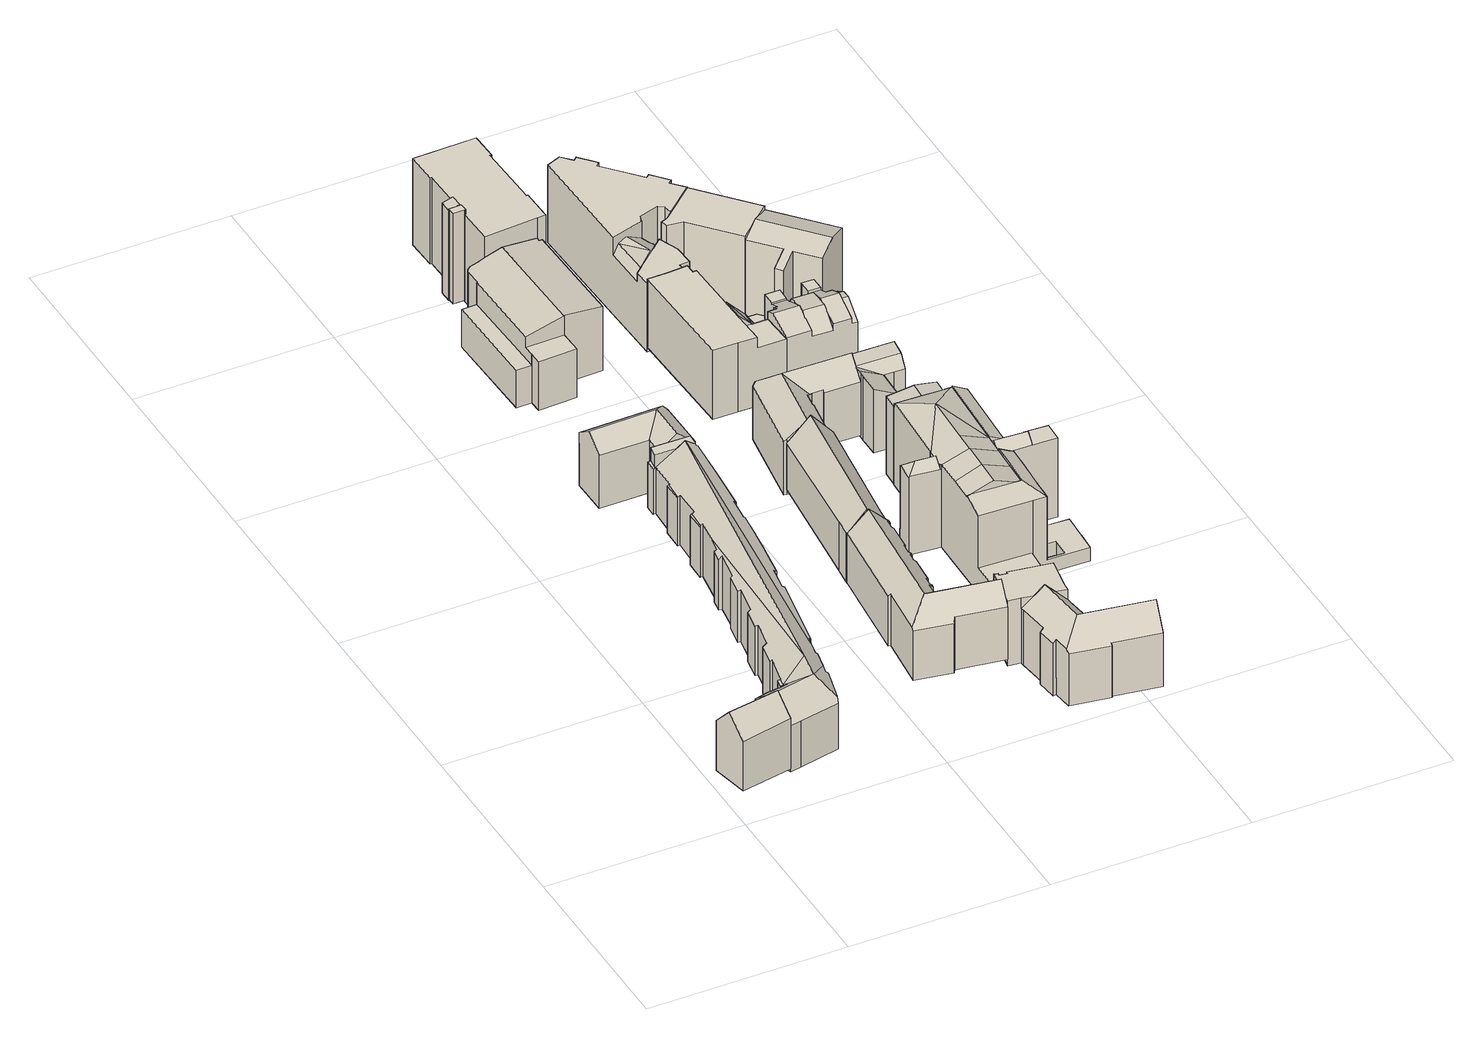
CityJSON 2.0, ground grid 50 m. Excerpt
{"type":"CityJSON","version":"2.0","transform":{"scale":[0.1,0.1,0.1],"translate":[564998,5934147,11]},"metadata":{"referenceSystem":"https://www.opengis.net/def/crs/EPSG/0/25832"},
"CityObjects":{
"building1":{"type":"Building","attributes":{"Gemeindeschluessel":"02100107","Geometrietyp2DReferenz":"3000","measuredHeight":19.01,"function":"31001_1010","roofType":"3100","storeysAboveGround":4},"address":[{"Country":"Germany","Locality":"Hamburg","ThoroughfareName":"Rademachergang","ThoroughfareNumber":"16"}],"geometry":[{"type":"Solid","lod":"2","boundaries":[[[[0,1,2,3]],[[4,3,2,5]],[[6,4,5,7]],[[0,3,4,6,8]],[[8,6,7,9]],[[7,5,2,1,9]],[[8,9,1,0]]]]}]},
"building2":{"type":"Building","attributes":{"Gemeindeschluessel":"02100107","Geometrietyp2DReferenz":"3000","measuredHeight":17.8,"function":"31001_1010","roofType":"3100","storeysAboveGround":4},"address":[{"Country":"Germany","Locality":"Hamburg","ThoroughfareName":"Breiter Gang","ThoroughfareNumber":"13"}],"geometry":[{"type":"Solid","lod":"2","boundaries":[[[[10,11,12]],[[11,13,14,15,16,17,18,19,20,21,22,23,24,25,26,27,28,29,30,31,12]],[[32,33,34,35,10]],[[36,37,38,39]],[[40,41,42,43]],[[44,45,46,47,48,49,50]],[[12,31,51,52]],[[53,54,55,56,57]],[[58,59,60,61]],[[61,60,62,63]],[[63,62,64,65]],[[65,64,66,67]],[[68,69,59,58]],[[70,71,72,73]],[[74,30,29,75]],[[75,29,28,76]],[[76,28,27,77]],[[77,27,26,78]],[[78,26,25,79]],[[79,25,24,80]],[[80,24,23,81]],[[81,23,22,82]],[[82,22,21,83]],[[83,21,20,84]],[[84,20,19,85]],[[85,19,18,86]],[[86,18,17,87]],[[87,17,16,88]],[[88,16,15,89]],[[89,15,14,90]],[[91,34,33,92]],[[93,94,95,96]],[[97,98,99,100]],[[101,39,38,102]],[[103,43,42,104]],[[54,49,48,55]],[[105,47,46,106]],[[107,45,44]],[[50,49,54]],[[108,109,110,111]],[[111,110,112,113]],[[113,112,114,115]],[[115,114,116,117]],[[117,116,118,119]],[[119,118,120,121]],[[121,120,122,123]],[[123,122,124,125]],[[125,124,126,127]],[[127,126,128,129]],[[129,128,130,131]],[[131,130,132,133]],[[133,132,134,135]],[[135,134,136,137]],[[137,136,138,139]],[[140,57,56,141]],[[10,12,52,142,72,71,143,66,64,62,60,59,69,144]],[[145,146,147,35,34,91]],[[148,145,91,92,149,150,151,68,58,61,63,65,67,152,70,73,153,154,74,75,76,77,78,79,80,81,82,83,84,85,86,87,88,89,90,155,101,102,93,96,103,104,97,100,140,141,105,106,108,111,113,115,117,119,121,123,125,127,129,131,133,135,137,139]],[[156,157,32,10,144,158]],[[159,155,90,14,13]],[[160,161,148,139,138]],[[108,106,46,45,107,109]],[[105,141,56,55,48,47]],[[145,148,161,146]],[[44,50,162]],[[140,100,99,53,57]],[[97,104,42,41,98]],[[103,96,95,40,43]],[[93,102,38,37,94]],[[101,155,159,36,39]],[[74,154,51,31,30]],[[154,153,142,52,51]],[[153,73,72,142]],[[149,92,33,32,157]],[[70,152,143,71]],[[157,156,150,149]],[[156,158,151,150]],[[68,151,158,144,69]],[[152,67,66,143]],[[160,138,136,134,132,130,128,126,124,122,120,118,116,114,112,110,109,107,44,162]],[[159,13,11,162,50,54,53,99,98,41,40,95,94,37,36]],[[35,147,146,161,160,162,11,10]]]]}]},
"building3":{"type":"Building","attributes":{"Gemeindeschluessel":"02100107","Geometrietyp2DReferenz":"3000","measuredHeight":18.24,"function":"31001_1010","roofType":"3100","storeysAboveGround":4},"address":[{"Country":"Germany","Locality":"Hamburg","ThoroughfareName":"Neustädter Straße","ThoroughfareNumber":"49"}],"geometry":[{"type":"Solid","lod":"2","boundaries":[[[[163,164,165,166,167,168,169]],[[170,165,164,171,172]],[[173,174,163,169,175]],[[175,169,168,176]],[[171,164,163,174]],[[168,167,177,178,176]],[[166,165,170,179,180]],[[177,167,166,180]],[[173,175,176,178,181]],[[173,181,172,171,174]],[[179,170,172,181]],[[179,181,178,177,180]]]]}]},
"building4":{"type":"Building","attributes":{"Gemeindeschluessel":"02100107","Geometrietyp2DReferenz":"3000","measuredHeight":18.97,"function":"31001_1010","roofType":"3100","storeysAboveGround":4},"address":[{"Country":"Germany","Locality":"Hamburg","ThoroughfareName":"Breiter Gang","ThoroughfareNumber":"2"}],"geometry":[{"type":"Solid","lod":"2","boundaries":[[[[182,183,184,185]],[[186,187,188,189,190,191,192,193,194,195]],[[196,197,195,198,199,200]],[[186,195,197,201,202,182,185]],[[183,182,202,203]],[[203,202,201,204]],[[205,200,199,206]],[[207,196,200,205]],[[208,209,210,211]],[[211,210,212,213]],[[213,212,214,215]],[[215,214,216,217]],[[217,216,218,219]],[[219,218,220,221]],[[221,220,222,223]],[[223,222,224,225]],[[225,224,226,227]],[[227,226,228,229]],[[229,228,230,231]],[[231,230,232,233]],[[233,232,234,235]],[[235,234,236,237]],[[237,236,238,239]],[[240,193,192,241]],[[241,192,191,242]],[[242,191,190,243]],[[243,190,189,244]],[[244,189,188,245]],[[245,188,187,246]],[[247,248,249,250]],[[184,183,203,204,207,205,206,208,211,213,215,217,219,221,223,225,227,229,231,233,235,237,239,247,250,251,252,240,241,242,243,244,245,246]],[[253,249,248,238,236,234,232,230,228,226,224,222,220,218,216,214,212,210,209,198,195,194,254]],[[196,207,204,201,197]],[[193,240,252,254,194]],[[184,246,187,186,185]],[[249,253,251,250]],[[238,248,247,239]],[[253,254,252,251]],[[208,206,199,198,209]]]]}]},
"building5":{"type":"Building","attributes":{"Geometrietyp2DReferenz":"3000","Gemeindeschluessel":"02100107","measuredHeight":18.89,"function":"31001_3210","roofType":"1000","storeysAboveGround":3},"address":[{"Country":"Germany","Locality":"Hamburg","ThoroughfareName":"Neustädter Straße"}],"geometry":[{"type":"Solid","lod":"2","boundaries":[[[[255,256,257,258]],[[258,257,259,260]],[[260,259,261,262]],[[262,261,263,264]],[[265,266,256,255]],[[267,268,269,270]],[[271,272,273,274]],[[274,273,275,276]],[[277,278,279,280]],[[281,282,283,284,285]],[[284,283,278,277]],[[286,287,267,270,288]],[[289,290,291,292,293,265,255,258,260,262,264,271,274,276,281,285]],[[294,295,296,297]],[[294,297,293,292]],[[298,296,295,288,270,269]],[[289,285,284,268,267,287]],[[282,281,276,275]],[[290,289,287,286]],[[291,290,286,288]],[[265,293,297,296,298,266]],[[271,264,263,280,279,272]],[[292,291,288,295,294]],[[282,275,273,272,279,278,283]],[[298,269,268,284,277,280,263,261,259,257,256,266]]]]}]},
"building6":{"type":"Building","attributes":{"Gemeindeschluessel":"02100107","Geometrietyp2DReferenz":"3000","measuredHeight":24.93,"function":"31001_2460","roofType":"1000","storeysAboveGround":1},"address":[{"Country":"Germany","Locality":"Hamburg","ThoroughfareName":"Bäckerbreitergang"}],"geometry":[{"type":"Solid","lod":"2","boundaries":[[[[299,300,301,302,303]],[[304,305,306,307,308]],[[308,307,300,299]],[[307,306,301,300]],[[306,305,302,301]],[[305,304,303,302]],[[304,308,299,303]]]]}]},
"building7":{"type":"Building","attributes":{"Gemeindeschluessel":"02100107","Geometrietyp2DReferenz":"3000","measuredHeight":19.14,"function":"31001_1010","roofType":"3100","storeysAboveGround":4},"address":[{"Country":"Germany","Locality":"Hamburg","ThoroughfareName":"Breiter Gang","ThoroughfareNumber":"14"}],"geometry":[{"type":"Solid","lod":"2","boundaries":[[[[309,310,311,312]],[[313,314,315,316]],[[316,315,317,318]],[[318,317,319,320]],[[321,309,312,322,313,316,318,320]],[[323,324,311,310,325,326]],[[314,313,322,324,323]],[[326,325,321,320,319]],[[311,324,322,312]],[[325,310,309,321]],[[326,319,317,315,314,323]]]]}]},
"building8":{"type":"Building","attributes":{"Gemeindeschluessel":"02100107","Geometrietyp2DReferenz":"3000","measuredHeight":20.5,"function":"31001_1010","roofType":"3100","storeysAboveGround":4},"address":[{"Country":"Germany","Locality":"Hamburg","ThoroughfareName":"Rademachergang","ThoroughfareNumber":"6"}],"geometry":[{"type":"Solid","lod":"2","boundaries":[[[[327,328,329,330]],[[331,332,333,334,335]],[[336,337,338,339]],[[340,341,342]],[[343,337,336,344,345]],[[346,347,348,349]],[[349,348,350,351]],[[351,350,352,353]],[[353,352,354,355]],[[356,357,340]],[[341,345,344]],[[358,359,339,338]],[[331,335,360,361]],[[361,360,359,358]],[[328,327,362,363]],[[363,362,333,332]],[[364,365,366,367]],[[367,366,368,369]],[[329,328,363,332,331,361,358,338,337,343,370,346,349,351,353,355,371,372,373,374,364,367,369]],[[345,341,340,357,375,376,354,352,350,348,347,377]],[[365,364,374,378,379]],[[329,369,368,380,330]],[[378,374,373,381]],[[373,372,375,357,356,381]],[[376,375,372,371]],[[354,376,371,355]],[[345,377,370,343]],[[377,347,346,370]],[[380,368,366,365,379,382]],[[382,379,378,381,356,340,342]],[[380,382,334,333,362,327,330]],[[382,342,341,344,336,339,359,360,335,334]]]]}]},
"building9":{"type":"Building","attributes":{"Gemeindeschluessel":"02100107","Geometrietyp2DReferenz":"3000","measuredHeight":25.6,"function":"31001_2010","roofType":"1000","storeysAboveGround":6},"address":[{"Country":"Germany","Locality":"Hamburg","ThoroughfareName":"Bäckerbreitergang","ThoroughfareNumber":"73"}],"geometry":[{"type":"Solid","lod":"2","boundaries":[[[[383,384,385,386]],[[386,385,387,388]],[[388,387,389,390]],[[391,392,393,394]],[[395,396,397,398]],[[399,400,401,402]],[[402,401,403,404]],[[405,406,407,408]],[[408,407,396,395]],[[405,408,395,398,409,410,411,412,391,394,413,414,383,386,388,390,399,402,404]],[[415,416,417,418]],[[419,417,416,420]],[[410,415,418,411]],[[414,421,384,383]],[[393,392,422,419,420,423,397,396,407,406,403,401,400,389,387,385,384,421,424]],[[389,400,399,390]],[[393,424,413,394]],[[403,406,405,404]],[[397,423,409,398]],[[422,392,391,412]],[[424,421,414,413]],[[410,409,423,420,416,415]],[[412,411,418,417,419,422]]]]}]},
"building10":{"type":"Building","attributes":{"Gemeindeschluessel":"02100107","Geometrietyp2DReferenz":"3000","measuredHeight":19.23,"function":"31001_1100","roofType":"3100","storeysAboveGround":4},"address":[{"Country":"Germany","Locality":"Hamburg","ThoroughfareName":"Breiter Gang","ThoroughfareNumber":"16"}],"geometry":[{"type":"Solid","lod":"2","boundaries":[[[[425,426,427,428]],[[429,430,431,432]],[[432,431,433,434]],[[434,433,435,436]],[[437,438,439,440]],[[440,439,441,442]],[[437,440,442,443,429,432,434,436,425,428,444,445,446]],[[430,429,443,447,448]],[[437,446,449,450,438]],[[447,443,442,441]],[[449,446,445,451]],[[445,444,452,453,451]],[[425,436,435,454,426]],[[452,444,428,427]],[[455,448,447,441,439,438,450]],[[454,435,433,431,430,448,455]],[[455,450,449,451,453]],[[454,455,453,452,427,426]]]]}]},
"building11":{"type":"Building","attributes":{"Gemeindeschluessel":"02100107","Geometrietyp2DReferenz":"3000","measuredHeight":19.4,"function":"31001_1010","roofType":"1000","storeysAboveGround":5},"address":[{"Country":"Germany","Locality":"Hamburg","ThoroughfareName":"Neustädter Straße","ThoroughfareNumber":"56"}],"geometry":[{"type":"Solid","lod":"2","boundaries":[[[[456,457,458]],[[457,459,460,458]],[[461,462,463,459,457]],[[461,464,465,462]],[[466,467,468,469]],[[469,468,470,471]],[[471,470,472,473]],[[473,472,474,475]],[[475,474,476,477]],[[477,476,478,479]],[[480,481,482,483]],[[484,485,486,487]],[[457,456,481,480]],[[481,456,458,488]],[[484,487,466,469,471,473,475,477,479,489,490,491,492,493]],[[486,485,482,481,488,478,476,474,472,470,468,467]],[[486,467,466,487]],[[490,489,488,458,460]],[[483,482,485,484,493,494]],[[493,492,465,464,495,494]],[[492,491,463,462,465]],[[495,464,461,457]],[[491,490,460,459,463]],[[478,488,489,479]],[[495,457,480,483,494]]]]}]},
"building12":{"type":"Building","attributes":{"Gemeindeschluessel":"02100107","Geometrietyp2DReferenz":"3000","measuredHeight":25.43,"function":"31001_1020","roofType":"3100","storeysAboveGround":4},"address":[{"Country":"Germany","Locality":"Hamburg","ThoroughfareName":"Neustädter Straße","ThoroughfareNumber":"31a"}],"geometry":[{"type":"Solid","lod":"2","boundaries":[[[[496,497,498,499,500]],[[499,498,501,502,503,504]],[[505,506,507,508]],[[509,510,511,512,513]],[[511,514,515,512]],[[516,517,518,519,520]],[[516,521,522,523,524,525,517]],[[526,527,528,511,510]],[[528,529,514,511]],[[529,530,531,532,533,534,514]],[[533,516,534]],[[533,535,521,516]],[[536,537,538,539,540]],[[541,542,543,544,545]],[[546,547,548,549]],[[550,551,552,553,554,555,556]],[[557,558,559,560,561]],[[562,563,564,565]],[[566,567,568,569]],[[565,503,502,562]],[[568,506,505,569]],[[513,570,509]],[[526,571,527]],[[496,572,497]],[[573,574,575,576]],[[577,533,532]],[[530,529,578]],[[579,580,581,582]],[[583,584,585,586]],[[578,529,587,588]],[[589,590,588]],[[533,545,544,535]],[[548,543,542,549]],[[541,545,533,577]],[[591,592,593,594]],[[595,556,555]],[[553,552,596]],[[546,561,560,547]],[[597,598,599,600]],[[601,602,603,604,572,496,500,605,606]],[[605,607,504,503,565,564,608,609,610,611,606]],[[612,613,614,615,616,586,585,617,618]],[[521,535,544,543,548,547,560,559,619,620,621,622,623,624,522]],[[508,507,625,570,513,512,515,604,603,626,627,628,629,630]],[[616,615,631,632,633,634,635,636,637,638,593,592,583,586]],[[639,640,641,642,643,644,645,646,647,648,649,650,651,614,613,612,618,652,653,630,629,628,627,626,603,602,601,606,611,610,609,608,654,655,656,657,573,576,658,597,600,659,660,661,624,623,622,621,620,619],[662,663,579,582,591,594]],[[585,584,581,580,664,665,666,667,668,589,588,587,669,571]],[[518,517,525,670,574,573,657,656,655]],[[539,538,537,661,660,659,600,599]],[[647,646,645,644,671,590,589,668,667]],[[666,635,634,633,649,648,647,667]],[[663,662,594,593,638,637,664,580,579]],[[584,583,592,591,582,581]],[[643,642,641,550,556,595,672,671,644]],[[673,596,552,551,557,561,546,549,542,541]],[[614,651,650,649,633,632,631,615]],[[641,640,639,619,559,558,557,551,550]],[[555,554,553,674]],[[675,532,531,530]],[[637,636,635,666,665,664]],[[571,669,587,529,528,527]],[[567,566,652,618,617]],[[575,676,598,597,658,576]],[[624,661,537,536,523,522]],[[524,523,536,540,670,525]],[[563,519,518,655,654,608,564]],[[502,501,520,519,563,562]],[[677,526,510,509]],[[506,568,567,617,678,625,507]],[[653,652,566,569,505,508,630]],[[497,679,501,498]],[[680,674,553,596,673,541,577,532,675]],[[588,590,671,672,595,555,674,680,675,530,578]],[[540,539,599,598,676,575,574,670]],[[604,515,514,534,516,520,501,679,497,572]],[[678,617,585,571,526,677,509,570,625]],[[500,499,504,607,605]]]]}]},
"building13":{"type":"Building","attributes":{"Gemeindeschluessel":"02100107","Geometrietyp2DReferenz":"3000","measuredHeight":21.41,"function":"31001_1120","roofType":"1000","storeysAboveGround":4},"address":[{"Country":"Germany","Locality":"Hamburg","ThoroughfareName":"Bäckerbreitergang","ThoroughfareNumber":"6"}],"geometry":[{"type":"Solid","lod":"2","boundaries":[[[[681,682,683,684]],[[685,686,683]],[[687,688,689]],[[690,691,692,693]],[[693,692,694,695]],[[695,694,696,697]],[[697,696,698,699]],[[699,698,700,701]],[[702,703,704,705]],[[705,704,706,707]],[[707,706,708,709]],[[709,708,710,711]],[[712,713,714,715]],[[715,714,716,717]],[[717,716,718,719]],[[719,718,720,721]],[[722,723,724,725]],[[726,727,728,729,724,723,730,720,718,716,714,713,700,698,696,694,692,691]],[[731,732,733,734,689,688,735]],[[711,710,736,681,684,726,691,690]],[[737,722,725,738,739,740,741,733,732,742,702,705,707,709,711,690,693,695,697,699,701,712,715,717,719,721]],[[727,726,684,683,686,743]],[[742,732,731,744,745,746]],[[722,737,730,723]],[[737,721,720,730]],[[734,733,741,747]],[[747,741,740,748]],[[749,685,750]],[[703,702,742,746]],[[745,744,751,752]],[[752,751,735,688,687,749]],[[750,682,681,736]],[[740,739,728,727,743,748]],[[739,738,729,728]],[[738,725,724,729]],[[712,701,700,713]],[[751,744,731,735]],[[747,748,743,686,685,749,687,689,734]],[[682,750,685,683]],[[750,736,710,708,706,704,703,746,745,752,749]]]]}]},
"building14":{"type":"Building","attributes":{"Gemeindeschluessel":"02100107","Geometrietyp2DReferenz":"3000","measuredHeight":17.73,"function":"31001_1010","roofType":"3100","storeysAboveGround":4},"address":[{"Country":"Germany","Locality":"Hamburg","ThoroughfareName":"Neustädter Straße","ThoroughfareNumber":"43"}],"geometry":[{"type":"Solid","lod":"2","boundaries":[[[[753,754,755]],[[756,757,758,759]],[[759,758,760,761]],[[762,763,764,765]],[[761,760,755,754,766,767,768]],[[762,765,769,770,756,759,761,768,771]],[[772,770,769,773,753]],[[762,771,774,775,776,763]],[[774,771,768,767]],[[773,769,765,764]],[[757,756,770,772]],[[775,774,767,766]],[[776,775,766,754]],[[776,754,753,773,764,763]],[[757,772,753,755,760,758]]]]}]},
"building15":{"type":"Building","attributes":{"Gemeindeschluessel":"02100107","Geometrietyp2DReferenz":"3000","measuredHeight":22.54,"function":"31001_1120","roofType":"3100","storeysAboveGround":5},"address":[{"Country":"Germany","Locality":"Hamburg","ThoroughfareName":"Neustädter Straße","ThoroughfareNumber":"44"}],"geometry":[{"type":"Solid","lod":"2","boundaries":[[[[777,778,779]],[[780,781,782]],[[783,784,785,786]],[[787,788,789,790]],[[791,792,793,794]],[[795,796,797,798]],[[799,800,801,802,803,804]],[[805,806,807,808,809,802,801,810]],[[806,780,782,811,812,807]],[[813,814,815,810,800,816,778,777]],[[817,785,784,787,790,818,781,780,805,815,814]],[[819,789,788,820]],[[821,822,823,777,779]],[[813,823,822,824,825]],[[824,793,792,826,825]],[[827,828,829,830]],[[830,829,831,832]],[[811,833,812]],[[803,834,804]],[[835,797,796,836]],[[837,795,798,838]],[[799,816,800]],[[839,821,779,778,816,799,804,834,840,841]],[[839,841,842,827,830,832,835,836,843,844,845,846,783,786,791,794]],[[844,843,847,833,811,782,781,818]],[[813,825,826,817,814]],[[839,794,793,824,822,821]],[[813,777,823]],[[846,845,819,820]],[[791,786,785,817,826,792]],[[783,846,820,788,787,784]],[[845,844,818,790,789,819]],[[805,810,815]],[[805,780,806]],[[808,807,812]],[[800,810,801]],[[803,802,809]],[[809,808,848]],[[843,836,796,795,837,847]],[[835,832,831,838,798,797]],[[842,841,840,849,850]],[[828,827,842,850]],[[849,840,834,803,809,848]],[[849,848,808,812,833,847,837,838,831,829,828,850]]]]}]},
"building16":{"type":"Building","attributes":{"Gemeindeschluessel":"02100107","Geometrietyp2DReferenz":"3000","measuredHeight":6.67,"function":"31001_1010","roofType":"1000","storeysAboveGround":1},"address":[{"Country":"Germany","Locality":"Hamburg","ThoroughfareName":"Kaiser-Wilhelm-Straße"}],"geometry":[{"type":"Solid","lod":"2","boundaries":[[[[851,852,853,854]],[[854,853,855,856]],[[856,855,857,858]],[[858,857,859,860]],[[860,859,861,862]],[[863,864,865,866]],[[867,868,869,870]],[[871,872,868,867]],[[862,861,864,863]],[[866,865,872,871]],[[852,851,870,869]],[[870,851,854,856,858,860,862,863,866,871,867]],[[852,869,868,872,865,864,861,859,857,855,853]]]]}]},
"building17":{"type":"Building","attributes":{"Gemeindeschluessel":"02100107","Geometrietyp2DReferenz":"3000","measuredHeight":22.33,"function":"31001_1120","roofType":"1000","storeysAboveGround":4},"address":[{"Country":"Germany","Locality":"Hamburg","ThoroughfareName":"Kaiser-Wilhelm-Straße","ThoroughfareNumber":"67"}],"geometry":[{"type":"Solid","lod":"2","boundaries":[[[[873,874,875,876]],[[876,875,877,878]],[[878,877,879,880]],[[880,879,881,882]],[[883,884,885,886]],[[886,885,874,873]],[[887,888,884,883]],[[882,881,888,887]],[[882,887,883,886,873,876,878,880]],[[888,881,879,877,875,874,885,884]]]]}]},
"building18":{"type":"Building","attributes":{"Gemeindeschluessel":"02100107","Geometrietyp2DReferenz":"3000","measuredHeight":23.81,"function":"31001_1120","roofType":"3100","storeysAboveGround":4},"address":[{"Country":"Germany","Locality":"Hamburg","ThoroughfareName":"Kaiser-Wilhelm-Straße","ThoroughfareNumber":"59"}],"geometry":[{"type":"Solid","lod":"2","boundaries":[[[[889,890,891,892]],[[893,894,895,896]],[[889,892,893,896,897,898,899,900]],[[901,895,894,891,890,902,903,904]],[[891,894,893,892]],[[889,900,905,902,890]],[[895,901,897,896]],[[905,900,899,906]],[[901,904,898,897]],[[899,898,904,903,906]],[[905,906,903,902]]]]}]}
},
"vertices":[
[10,97,250],[141,119,250],[132,166,198],[1,144,198],[1,144,60],[132,166,60],[20,49,60],[150,74,60],[20,49,196],[150,74,200],
[251,161,229],[262,229,229],[205,217,177],[293,737,197],[288,703,196],[282,704,191],[278,674,190],[286,673,198],[275,601,196],[270,602,191],[261,550,190],[268,549,196],[256,476,194],[249,477,187],[240,424,185],[247,423,191],[235,356,189],[226,358,180],[217,304,178],[221,303,182],[209,237,179],[208,237,177],[286,114,187],[312,209,178],[306,211,184],[311,232,183],[297,799,193],[300,850,190],[297,850,187],[295,799,191],[304,924,185],[308,977,182],[305,977,180],[303,924,184],[408,1050,214],[411,1050,214],[413,1078,214],[337,1079,214],[316,1079,214],[312,1052,214],[365,1051,214],[201,238,177],[197,216,177],[312,1051,177],[312,1052,177],[316,1079,177],[308,1079,177],[307,1051,177],[125,198,51],[125,198,179],[162,206,179],[162,206,51],[164,196,188],[164,196,51],[183,200,187],[183,200,51],[184,195,191],[184,195,51],[132,166,51],[132,166,206],[205,196,51],[205,196,193],[208,212,182],[208,212,51],[209,237,51],[221,303,51],[217,304,51],[226,358,51],[235,356,51],[247,423,51],[240,424,51],[249,477,51],[256,476,51],[268,549,51],[261,550,51],[270,602,51],[275,601,51],[286,673,51],[278,674,51],[282,704,51],[288,703,51],[306,211,51],[312,209,51],[306,850,51],[306,850,194],[309,924,189],[309,924,51],[311,977,51],[311,977,184],[314,1051,179],[314,1051,51],[295,799,51],[297,850,51],[303,924,51],[305,977,51],[337,1079,51],[413,1078,51],[411,1050,212],[411,1045,51],[411,1045,211],[415,1045,208],[415,1045,51],[412,945,198],[412,945,51],[407,844,190],[407,844,51],[402,845,193],[402,845,51],[398,791,189],[398,791,51],[402,791,186],[402,791,51],[397,734,183],[397,734,51],[392,690,181],[392,690,51],[392,688,181],[392,688,51],[379,592,178],[379,592,51],[372,593,183],[372,593,51],[363,535,182],[363,535,51],[370,534,178],[370,534,51],[334,337,178],[334,337,51],[330,338,181],[330,338,51],[307,1051,51],[308,1079,51],[197,214,178],[197,198,191],[137,137,229],[322,282,51],[322,282,180],[322,279,180],[317,283,51],[282,101,51],[179,80,51],[150,74,51],[197,198,51],[197,214,51],[201,238,51],[302,799,51],[179,80,178],[282,101,178],[150,74,178],[302,799,197],[325,317,182],[317,283,184],[387,1051,229],
[337,1079,49],[337,1128,49],[212,1127,49],[211,1222,49],[411,1226,49],[424,1211,49],[425,1078,49],[212,1127,196],[337,1128,195],[336,1128,194],[381,1078,231],[337,1079,195],[425,1078,195],[424,1211,195],[411,1226,195],[417,1219,200],[211,1174,231],[211,1222,195],[380,1177,231],
[644,245,195],[644,245,49],[765,225,49],[765,225,195],[772,271,239],[781,326,186],[776,326,186],[775,321,191],[758,324,191],[759,330,186],[688,341,186],[687,336,191],[648,342,191],[596,300,239],[558,388,192],[545,258,192],[628,632,239],[576,636,186],[552,389,186],[544,252,186],[638,236,186],[638,236,49],[544,252,49],[552,389,49],[576,636,49],[558,388,49],[676,628,49],[676,628,191],[676,622,190],[676,622,49],[670,622,196],[670,622,49],[668,601,196],[668,601,49],[674,601,190],[674,601,49],[669,535,189],[669,535,49],[664,535,194],[664,535,49],[661,507,194],[661,507,49],[667,506,188],[667,506,49],[666,496,188],[666,496,49],[661,496,193],[661,496,49],[659,476,193],[659,476,49],[665,475,187],[665,475,49],[660,407,186],[660,407,49],[654,407,191],[654,407,49],[652,385,191],[652,385,49],[687,336,49],[688,341,49],[759,330,49],[758,324,49],[775,321,49],[776,326,49],[781,326,49],[658,384,49],[658,384,185],[658,377,185],[658,377,49],[646,378,49],[643,343,49],[646,378,196],[643,343,196],
[246,1828,51],[246,1828,217],[249,1838,218],[249,1838,51],[258,1844,220],[258,1844,51],[278,1845,225],[278,1845,51],[296,1848,229],[296,1848,51],[247,1789,51],[247,1789,217],[349,1566,186],[349,1566,239],[253,1563,216],[253,1563,186],[431,1858,51],[431,1858,229],[431,1849,229],[431,1849,51],[439,1849,228],[439,1849,51],[343,1793,239],[343,1793,240],[341,1852,240],[341,1852,239],[447,1570,51],[447,1570,228],[349,1567,240],[349,1567,239],[349,1567,51],[255,1504,186],[351,1508,186],[254,1536,186],[351,1508,51],[255,1504,51],[254,1536,51],[215,1535,51],[208,1788,51],[215,1535,155],[254,1536,155],[246,1789,155],[208,1788,155],[246,1789,216],
[264,1959,49],[295,1960,49],[296,1941,49],[293,1940,49],[265,1940,49],[265,1940,299],[293,1940,299],[296,1941,299],[295,1960,299],[264,1959,299],
[577,644,48],[577,644,185],[581,684,184],[581,684,48],[721,988,48],[721,988,180],[680,676,183],[680,676,48],[677,637,181],[677,637,48],[676,628,181],[676,628,48],[576,636,48],[613,1002,48],[669,995,240],[613,1002,176],[576,636,185],[624,632,240],
[917,22,180],[917,22,32],[1036,2,32],[1036,2,180],[812,83,32],[818,34,32],[818,34,175],[817,41,184],[812,83,184],[797,210,184],[797,210,32],[806,134,32],[806,134,184],[874,207,212],[824,215,212],[849,211,237],[796,220,32],[796,220,184],[796,220,212],[781,326,32],[781,326,212],[791,324,212],[791,324,32],[790,318,212],[790,318,32],[810,315,212],[810,315,32],[811,320,212],[811,320,32],[902,202,184],[902,202,212],[798,133,32],[798,133,175],[804,82,175],[804,82,32],[917,17,175],[917,17,32],[955,118,32],[955,118,180],[956,123,175],[956,123,32],[1053,106,176],[1053,106,32],[765,225,32],[917,303,32],[902,216,32],[901,192,32],[910,126,32],[902,216,212],[917,303,212],[765,225,212],[910,126,185],[915,125,180],[1044,52,237],[901,192,186],[864,82,237],
[444,2171,46],[444,2171,285],[445,2152,285],[445,2152,46],[446,2109,285],[446,2109,46],[442,2109,285],[442,2109,46],[291,2096,46],[291,2096,285],[287,2096,285],[287,2096,46],[293,1940,46],[293,1940,285],[296,1941,285],[296,1941,46],[447,1942,46],[447,1942,285],[451,1942,285],[451,1942,46],[453,1859,285],[453,1859,46],[431,1858,46],[431,1858,285],[296,1848,285],[296,1848,46],[295,1960,46],[264,1959,46],[263,1990,46],[294,1991,46],[285,2176,46],[444,2180,46],[264,1959,295],[291,1960,302],[290,1991,302],[263,1990,295],[290,1991,285],[291,1960,285],[444,2180,285],[294,1991,285],[295,1960,285],[285,2176,285],
[613,1002,34],[613,1002,186],[606,1003,181],[606,1003,34],[723,1119,34],[723,1119,193],[718,1084,193],[718,1084,34],[721,1083,190],[721,1083,34],[707,990,190],[707,990,34],[857,1121,34],[857,1121,181],[768,1123,181],[768,1123,34],[768,1128,185],[768,1128,34],[739,1128,34],[638,1216,34],[659,1228,34],[865,1224,34],[739,1128,185],[736,1126,184],[865,1224,181],[861,1173,226],[659,1228,181],[638,1216,181],[647,1221,188],[662,996,226],[689,1176,226],
[697,1399,232],[728,1398,199],[695,1457,232],[741,1456,183],[741,1458,183],[744,1398,182],[744,1399,182],[743,1399,184],[768,1398,182],[768,1399,182],[581,1616,38],[581,1616,228],[627,1616,228],[627,1616,38],[649,1617,228],[649,1617,38],[677,1619,228],[677,1619,38],[681,1619,228],[681,1619,38],[682,1594,228],[682,1594,38],[691,1594,228],[691,1594,38],[697,1399,199],[697,1399,228],[700,1315,228],[700,1315,199],[652,1316,38],[652,1316,228],[590,1317,228],[590,1317,38],[695,1457,228],[695,1457,38],[741,1458,38],[743,1399,38],[768,1399,38],[772,1314,38],[772,1314,199],[768,1398,199],
[830,682,245],[831,695,256],[831,706,266],[783,710,266],[758,688,246],[832,718,256],[832,732,243],[759,737,243],[759,735,245],[956,430,98],[960,491,98],[829,495,98],[828,433,98],[840,550,262],[894,548,283],[897,611,283],[832,612,258],[830,550,258],[900,676,283],[833,680,257],[908,857,283],[843,926,258],[833,734,257],[832,734,256],[832,732,256],[982,924,257],[965,925,257],[965,925,256],[911,927,256],[843,930,256],[948,546,262],[963,546,256],[966,609,256],[969,671,256],[970,685,256],[971,697,256],[971,709,256],[972,723,256],[902,728,283],[983,924,256],[965,925,246],[968,969,246],[939,971,251],[913,972,254],[911,927,254],[1000,722,245],[1009,721,240],[1020,922,240],[983,924,260],[972,723,260],[1055,718,99],[1066,921,99],[1020,922,71],[1009,721,71],[1112,664,247],[1114,714,247],[1055,718,247],[1055,715,247],[1053,692,247],[1052,669,247],[1052,667,247],[1114,714,68],[1122,859,68],[1125,918,68],[1066,921,101],[1055,718,101],[832,732,67],[832,734,67],[760,740,67],[759,737,67],[963,430,67],[963,491,67],[960,491,67],[956,430,67],[830,550,262],[963,546,262],[830,682,256],[843,933,29],[843,933,244],[844,933,244],[844,933,29],[972,723,245],[969,671,245],[999,544,29],[999,544,243],[997,496,243],[997,496,29],[997,496,67],[997,496,242],[997,490,242],[997,490,67],[969,671,262],[1002,669,245],[1006,669,243],[1006,669,245],[1043,494,29],[1043,494,67],[1046,541,67],[1046,541,29],[1052,667,246],[1055,718,245],[846,976,29],[846,976,244],[853,975,245],[853,975,29],[758,688,29],[830,682,29],[833,682,29],[833,682,257],[756,688,243],[756,688,29],[756,691,243],[760,740,29],[759,737,29],[759,735,29],[756,691,29],[997,490,29],[1043,489,29],[1102,487,29],[1102,487,67],[1043,489,67],[963,491,242],[963,491,29],[1125,918,29],[1066,921,29],[1020,922,29],[983,924,29],[982,924,29],[965,925,29],[829,495,242],[833,680,29],[832,612,29],[830,550,29],[829,495,29],[828,433,29],[1105,534,67],[1105,541,67],[1108,600,67],[1049,603,67],[1003,606,67],[1000,545,67],[1000,544,67],[1045,541,67],[1122,859,29],[1114,714,29],[1112,664,29],[1052,667,29],[1007,670,29],[1006,670,29],[1006,669,29],[1003,608,29],[1003,606,29],[1049,603,29],[1108,600,29],[1105,541,29],[1105,534,29],[963,430,29],[956,430,29],[832,734,29],[833,734,29],[843,926,29],[843,930,29],[846,975,29],[913,972,29],[939,971,29],[968,969,29],[1045,541,29],[1000,544,29],[1000,544,242],[1000,545,242],[1003,606,242],[1003,606,243],[1003,608,243],[966,609,262],[843,930,244],[1006,670,245],[1007,670,245],[1009,721,245],[1053,692,266],[971,697,266],[846,975,244],[894,548,262],[960,491,242],[831,706,256],[1008,695,266],
[579,1661,191],[594,1674,214],[591,1777,214],[576,1772,191],[640,1715,220],[614,1784,220],[678,1749,190],[683,1754,190],[677,1753,190],[567,2074,25],[567,2074,239],[604,2089,239],[604,2089,25],[627,2063,239],[627,2063,25],[636,2071,239],[636,2071,25],[672,2031,239],[672,2031,25],[663,2022,239],[663,2022,25],[675,1644,25],[675,1644,215],[677,1619,215],[677,1619,25],[649,1617,215],[649,1617,25],[627,1616,215],[627,1616,25],[581,1616,215],[581,1616,25],[741,1934,25],[741,1934,239],[750,1942,239],[750,1942,25],[785,1902,239],[785,1902,25],[776,1894,239],[776,1894,25],[805,1862,239],[805,1862,25],[728,1820,25],[728,1820,239],[714,1829,239],[714,1829,25],[576,1772,239],[659,1798,239],[658,1801,239],[664,1813,239],[731,1797,239],[696,1754,193],[696,1754,25],[675,1753,25],[675,1753,192],[683,1754,193],[579,1661,215],[731,1797,25],[664,1813,25],[658,1801,25],[668,1774,25],[674,1774,25],[700,1645,25],[659,1798,191],[698,1699,193],[698,1699,215],[700,1645,215],[674,1774,187],[668,1774,191],[646,1720,215],[604,1683,215],[678,1749,193],[678,1749,215],
[917,1128,175],[859,1153,202],[857,1129,207],[856,1055,30],[856,1055,206],[856,1107,207],[856,1107,30],[857,1121,207],[857,1121,30],[970,1127,30],[970,1127,175],[943,1128,175],[943,1128,30],[862,1192,207],[865,1224,176],[865,1224,30],[917,1128,30],[915,1053,30],[977,1222,30],[915,1053,174],[917,1128,176],[977,1222,176],[975,1190,207],[972,1151,202],
[933,1350,220],[932,1311,203],[932,1311,189],[888,1421,210],[888,1437,203],[888,1437,186],[918,1411,6],[918,1411,214],[933,1411,214],[933,1411,6],[919,1437,202],[919,1437,208],[889,1438,208],[889,1438,202],[948,1411,6],[948,1411,206],[948,1406,209],[948,1406,6],[835,1439,206],[836,1473,206],[798,1473,206],[798,1439,206],[886,1312,186],[887,1348,219],[887,1357,227],[834,1358,227],[834,1347,217],[834,1313,186],[888,1389,225],[888,1412,223],[835,1413,223],[835,1386,225],[835,1368,226],[887,1364,226],[836,1438,187],[835,1423,209],[933,1364,227],[933,1374,231],[887,1375,231],[886,1312,203],[934,1411,214],[889,1437,203],[889,1472,208],[919,1471,208],[946,1311,189],[947,1358,227],[933,1359,227],[948,1382,225],[933,1383,225],[934,1411,206],[790,1399,6],[790,1399,220],[790,1412,214],[790,1412,6],[798,1412,214],[798,1412,6],[836,1438,202],[834,1313,202],[798,1473,6],[836,1473,6],[835,1439,202],[798,1439,202],[946,1311,6],[772,1314,202],[772,1314,6],[768,1399,6],[835,1438,6],[889,1437,6],[889,1472,6],[919,1471,6],[835,1438,202],[835,1375,229],[769,1377,229],[768,1399,220],
[793,1571,9],[793,1571,76],[829,1571,76],[829,1571,9],[857,1540,76],[857,1540,9],[871,1523,76],[871,1523,9],[898,1493,76],[898,1493,9],[897,1472,76],[897,1472,9],[782,1473,9],[782,1473,76],[781,1502,76],[781,1502,9],[778,1588,9],[778,1588,76],[793,1588,76],[793,1588,9],[778,1573,9],[778,1573,76],
[696,1775,14],[696,1775,238],[715,1783,238],[715,1783,14],[731,1797,238],[731,1797,14],[805,1862,238],[805,1862,14],[927,1724,238],[927,1724,14],[741,1753,14],[741,1753,238],[702,1759,238],[702,1759,14],[837,1644,14],[837,1644,238],
[959,1506,7],[959,1506,228],[912,1559,228],[912,1559,7],[871,1523,7],[871,1523,213],[857,1540,213],[857,1540,7],[898,1576,7],[837,1644,7],[927,1724,7],[1049,1587,7],[898,1576,228],[1004,1546,245],[882,1684,245],[837,1644,229],[1049,1587,228],[927,1724,228]
]}
